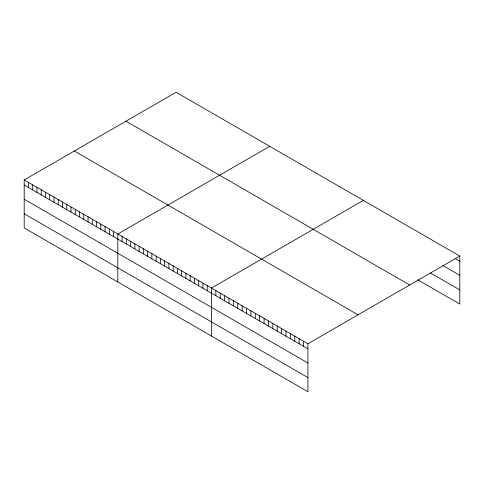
<?xml version="1.0" encoding="UTF-8"?>
<svg xmlns="http://www.w3.org/2000/svg" width="484" height="484" viewBox="0 0 484 484"><rect width="100%" height="100%" fill="white"/><g stroke="black" fill="none" stroke-linecap="round" stroke-linejoin="round"><path stroke-width="0.73" d="M24.2 179.939L307.927 343.749L307.927 391.744L24.2 227.934L24.2 179.939L176.073 92.256L459.8 256.066L459.8 304.061L417.831 279.831M269.703 146.313L117.83 233.996L117.83 281.99M363.333 200.37L211.46 288.053L211.46 336.047M307.927 343.749L459.8 256.066M455.414 258.637L459.8 261.172M442.884 265.559L459.8 275.323M430.361 272.909L459.8 289.904M125.955 121.194L409.682 285.003M74.318 151.008L358.045 314.812M24.2 185.045L307.927 348.855M24.2 199.202L307.927 363.006M24.2 213.783L307.927 377.587M303.541 341.22L303.541 346.32M299.154 338.685L299.154 343.791M294.774 336.156L294.774 341.262M290.388 333.621L290.388 338.727M286.002 331.092L286.002 336.199M281.615 328.557L281.615 333.664M277.235 326.028L277.235 331.135M272.849 323.5L272.849 328.6M268.463 320.965L268.463 326.071M264.076 318.436L264.076 323.536M259.69 315.901L259.69 321.007M255.31 313.372L255.31 318.478M250.924 310.837L250.924 315.943M246.537 308.308L246.537 313.414M242.151 305.773L242.151 310.879M237.771 303.244L237.771 308.35M233.385 300.715L233.385 305.815M228.999 298.18L228.999 303.286M224.612 295.651L224.612 300.752M220.232 293.116L220.232 298.223M215.846 290.588L215.846 295.694M207.206 285.596L207.206 290.702M202.947 283.14L202.947 288.246M198.694 280.684L198.694 285.79M194.435 278.227L194.435 283.334M190.182 275.771L190.182 280.871M185.923 273.315L185.923 278.415M181.669 270.852L181.669 275.959M177.41 268.396L177.41 273.502M173.157 265.94L173.157 271.046M168.898 263.484L168.898 268.59M164.645 261.027L164.645 266.133M160.392 258.571L160.392 263.677M156.132 256.115L156.132 261.215M151.879 253.652L151.879 258.758M147.62 251.196L147.62 256.302M143.367 248.74L143.367 253.846M139.108 246.283L139.108 251.39M134.855 243.827L134.855 248.933M130.595 241.371L130.595 246.477M126.342 238.914L126.342 244.015M122.083 236.458L122.083 241.558M113.577 231.54L113.577 236.646M109.317 229.083L109.317 234.189M105.064 226.627L105.064 231.733M100.805 224.171L100.805 229.277M96.552 221.714L96.552 226.814M92.293 219.258L92.293 224.358M88.04 216.796L88.04 221.902M83.78 214.339L83.78 219.446M79.527 211.883L79.527 216.989M75.268 209.427L75.268 214.533M71.015 206.971L71.015 212.077M66.762 204.514L66.762 209.62M62.503 202.058L62.503 207.158M58.249 199.596L58.249 204.702M53.99 197.139L53.99 202.245M49.737 194.683L49.737 199.789M45.478 192.227L45.478 197.333M41.225 189.77L41.225 194.877M36.965 187.314L36.965 192.42M32.712 184.858L32.712 189.958M28.453 182.401L28.453 187.502"/></g></svg>
